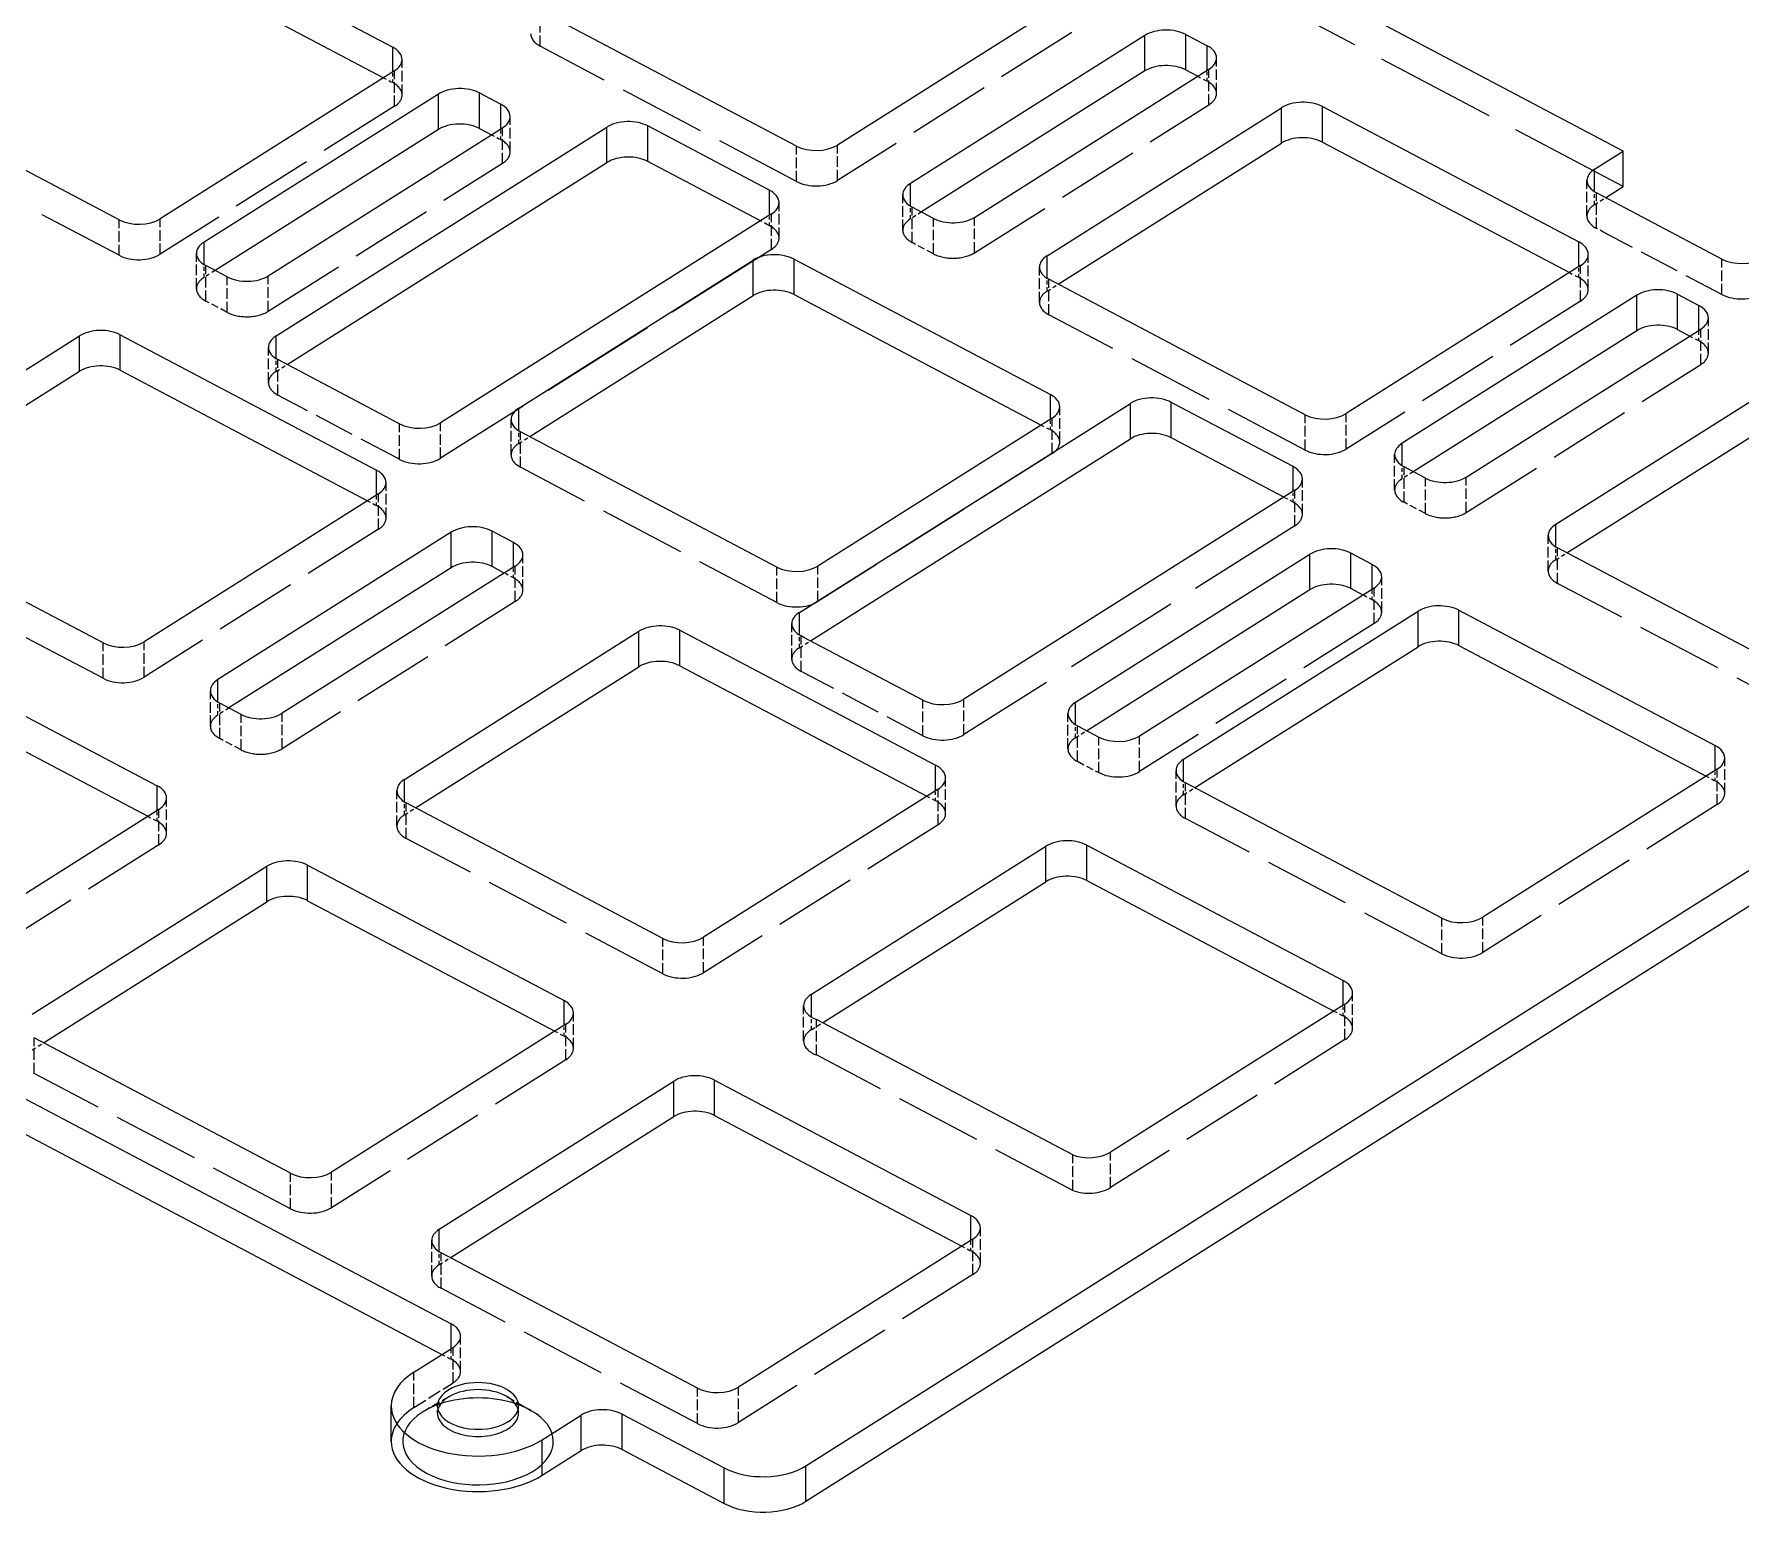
# Model space of a CAD drawing. Extents: x 440 to 1086, y 366 to 680.
# Drawn here: x 996.7 to 1055.6, y 517.7 to 568.9 of the extents above; entities that cross this region are included whole.
import ezdxf

# ---------------------------------------------------------------- set-up
doc = ezdxf.new("R2010")
doc.units = 0
doc.linetypes.add('DASHED', pattern=[15, 12, -3])
doc.layers.get('0').update_dxf_attribs({"linetype": 'CONTINUOUS'})

msp = doc.modelspace()

# ---------------------------------------------------------------- linework, layer by layer
at = {"color": 7, "ltscale": 0.250329}
for p, q in [((1000.215515, 573.075806), (1009.070129, 568.400452)), ((999.62146, 562.435486), (990.766846, 567.11084))]:
    msp.add_line(p, q, dxfattribs=at)
at = {"color": 7, "ltscale": 0.241324}
msp.add_line((1000.215515, 571.851074), (1008.751587, 567.343872), dxfattribs=at)
at = {"color": 7, "ltscale": 0.349425}
msp.add_line((1051.577515, 564.811035), (1039.217651, 571.337158), dxfattribs=at)
at = {"color": 7, "ltscale": 0.239446}
for p, q in [((1032.533203, 570.13324), (1024.434204, 565.020386)), ((1031.675415, 561.197449), (1039.774414, 566.310303)), ((1049.24707, 551.919373), (1057.346069, 557.032227)), ((1036.390747, 543.803223), (1044.489746, 548.916077)), ((1054.821533, 543.460693), (1046.722534, 538.347839)), ((1027.907471, 542.767151), (1019.808472, 537.654297)), ((1023.534302, 535.687012), (1031.633301, 540.799866))]:
    msp.add_line(p, q, dxfattribs=at)
at = {"color": 2, "linetype": 'DASHED', "ltscale": 0.030618}
for p, q in [((1014.16571, 568.435181), (1014.16571, 569.659912)), ((1009.395264, 566.749573), (1009.395264, 567.974304)), ((1037.265015, 566.410522), (1037.265015, 567.635254)), ((1013.127258, 564.778748), (1013.127258, 566.003479)), ((1023.021423, 563.759277), (1023.021423, 564.984009)), ((1024.434204, 563.795654), (1024.434204, 565.020386)), ((1050.648682, 562.14447), (1050.648682, 563.369202)), ((1001.034241, 561.247192), (1001.034241, 562.471924)), ((1022.153931, 561.417114), (1022.153931, 562.641846)), ((1022.415955, 561.806641), (1022.415955, 563.031372)), ((1027.015869, 561.651184), (1027.015869, 562.875916)), ((1027.753784, 561.261536), (1027.753784, 562.486267)), ((1029.166504, 561.297974), (1029.166504, 562.522705)), ((999.62146, 561.210754), (999.62146, 562.435486)), ((1002.290833, 560.055969), (1002.290833, 561.280701)), ((1002.615967, 559.629883), (1002.615967, 560.854614)), ((1031.41333, 559.58313), (1031.41333, 560.807861)), ((1050.104736, 559.630981), (1050.104736, 560.855713)), ((1050.366699, 560.020569), (1050.366699, 561.2453)), ((1054.984009, 559.855408), (1054.984009, 561.080139)), ((1003.353882, 559.240234), (1003.353882, 560.464966)), ((1004.766724, 559.276611), (1004.766724, 560.501343)), ((1031.738403, 559.157043), (1031.738403, 560.381775)), ((1054.517944, 557.828674), (1054.517944, 559.053406)), ((1054.255981, 557.439087), (1054.255981, 558.663818)), ((1004.778137, 556.810181), (1004.778137, 558.034912)), ((1005.103271, 556.384094), (1005.103271, 557.608826)), ((1032.112793, 554.754395), (1032.112793, 555.979126)), ((1009.308777, 554.163513), (1009.308777, 555.388245)), ((1013.159424, 554.316956), (1013.159424, 555.541687)), ((1040.592896, 554.48175), (1040.592896, 555.706482)), ((1043.681641, 553.105896), (1043.681641, 554.330627)), ((1008.84021, 552.138184), (1008.84021, 553.362915)), ((1040.233398, 551.870911), (1040.233398, 553.095642)), ((1044.744629, 552.290161), (1044.744629, 553.514893)), ((1046.157471, 552.326538), (1046.157471, 553.55127)), ((1008.578125, 551.748596), (1008.578125, 552.973328)), ((1048.984985, 550.305054), (1048.984985, 551.529785)), ((1013.567017, 549.642029), (1013.567017, 550.86676)), ((1049.310059, 549.878967), (1049.310059, 551.103699)), ((1022.338989, 549.215576), (1022.338989, 550.440308)), ((1043.233032, 548.882507), (1043.233032, 550.107239)), ((1042.970947, 548.49292), (1042.970947, 549.717651)), ((1022.857056, 547.264282), (1022.857056, 548.489014)), ((999.066284, 546.599304), (999.066284, 547.824036)), ((1023.182129, 546.838196), (1023.182129, 548.062927)), ((1003.095825, 544.518494), (1003.095825, 545.743225)), ((1005.246582, 544.165283), (1005.246582, 545.390015)), ((1027.388306, 544.61731), (1027.388306, 545.842041)), ((1032.396606, 544.159729), (1032.396606, 545.38446)), ((1003.83374, 544.128845), (1003.83374, 545.353577)), ((1032.72168, 543.733643), (1032.72168, 544.958374)), ((1033.459717, 543.343994), (1033.459717, 544.568726)), ((1034.872437, 543.380371), (1034.872437, 544.605103)), ((1055.083618, 542.625549), (1055.083618, 543.850281)), ((1036.128662, 542.188904), (1036.128662, 543.413635)), ((1054.821533, 542.235962), (1054.821533, 543.460693)), ((1009.2146, 541.4953), (1009.2146, 542.720032)), ((1027.907471, 541.542419), (1027.907471, 542.767151)), ((1000.99353, 540.848877), (1000.99353, 542.073608)), ((1009.539673, 541.069214), (1009.539673, 542.293945)), ((1046.722534, 537.123108), (1046.722534, 538.347839)), ((1018.395691, 536.393127), (1018.395691, 537.617859)), ((1041.96521, 534.119812), (1041.96521, 535.344543)), ((1042.227295, 534.509399), (1042.227295, 535.734131)), ((1015.313232, 533.815796), (1015.313232, 535.040527)), ((1023.708069, 533.588135), (1023.708069, 534.812866)), ((996.68335, 532.953003), (996.68335, 534.177734)), ((1015.051147, 533.42627), (1015.051147, 534.651001)), ((1032.563965, 528.912048), (1032.563965, 530.13678)), ((1033.866089, 529.006897), (1033.866089, 530.231628)), ((1006.952148, 528.313354), (1006.952148, 529.538086)), ((1010.415894, 525.956482), (1010.415894, 527.181213)), ((1029.37085, 526.393188), (1029.37085, 527.61792)), ((1010.740967, 525.530396), (1010.740967, 526.755127)), ((1011.415527, 522.650879), (1011.415527, 523.87561)), ((1011.153442, 522.261292), (1011.153442, 523.486023)), ((1009.803711, 521.40918), (1009.803711, 522.633911)), ((1019.596924, 520.854309), (1019.596924, 522.079041)), ((1021.009766, 520.890747), (1021.009766, 522.115479))]:
    msp.add_line(p, q, dxfattribs=at)
at = {"color": 7, "ltscale": 0.250359}
msp.add_line((1023.021423, 564.984009), (1014.16571, 569.659912), dxfattribs=at)
at = {"color": 2, "linetype": 'DASHED', "ltscale": 0.349426}
msp.add_line((1051.577515, 563.586243), (1039.217651, 570.112427), dxfattribs=at)
at = {"color": 7, "ltscale": 0.021388}
for p, q in [((1009.070129, 567.544922), (1009.070129, 568.400452)), ((1012.802124, 565.574097), (1012.802124, 566.429626)), ((1050.041626, 560.815918), (1050.041626, 561.671448)), ((1031.78772, 555.549744), (1031.78772, 556.405273)), ((1008.515076, 552.933533), (1008.515076, 553.789063)), ((1013.241821, 550.437378), (1013.241821, 551.292908)), ((1042.907959, 549.677856), (1042.907959, 550.533386)), ((1029.045776, 527.188538), (1029.045776, 528.044067))]:
    msp.add_line(p, q, dxfattribs=at)
at = {"color": 2, "linetype": 'DASHED', "ltscale": 0.250359}
msp.add_line((1023.021423, 563.759277), (1014.16571, 568.435181), dxfattribs=at)
at = {"color": 2, "linetype": 'DASHED', "ltscale": 0.239446}
for p, q in [((1032.533203, 568.908508), (1024.434204, 563.795654)), ((1050.104736, 559.630981), (1042.005737, 554.518127)), ((1054.821533, 542.235962), (1046.722534, 537.123108)), ((1029.108765, 526.003601), (1021.009766, 520.890747))]:
    msp.add_line(p, q, dxfattribs=at)
at = {"color": 7, "ltscale": 0.239432}
for p, q in [((1035.05127, 568.804138), (1026.952759, 563.691589)), ((1029.166504, 562.522705), (1037.265015, 567.635254)), ((1010.651428, 566.782837), (1002.552917, 561.670288)), ((1004.766724, 560.501343), (1012.865234, 565.613953)), ((1052.042114, 559.832764), (1043.943604, 554.720215)), ((1046.157471, 553.55127), (1054.255981, 558.663818)), ((1032.658691, 545.774048), (1040.757202, 550.886597)), ((1042.970947, 549.717651), (1034.872437, 544.605103))]:
    msp.add_line(p, q, dxfattribs=at)
at = {"color": 7, "ltscale": 0.030618}
for p, q in [((1035.05127, 567.579407), (1035.05127, 568.804138)), ((1036.464111, 567.615845), (1036.464111, 568.840576)), ((1010.651428, 565.558105), (1010.651428, 566.782837)), ((1039.774414, 565.085571), (1039.774414, 566.310303)), ((1041.187134, 565.121948), (1041.187134, 566.34668)), ((1017.885315, 564.453369), (1017.885315, 565.678101)), ((1022.933289, 559.855774), (1022.933289, 561.080505)), ((1052.042114, 558.608032), (1052.042114, 559.832764)), ((1053.454956, 558.644409), (1053.454956, 559.869141)), ((998.24707, 557.203552), (998.24707, 558.428284)), ((1034.551392, 554.871033), (1034.551392, 556.095764)), ((1035.964233, 554.907471), (1035.964233, 556.132202)), ((1011.091125, 550.421387), (1011.091125, 551.646118)), ((1040.757202, 549.661865), (1040.757202, 550.886597)), ((1042.169922, 549.698242), (1042.169922, 550.922974)), ((1045.902466, 547.727722), (1045.902466, 548.952454)), ((1018.988525, 547.03418), (1018.988525, 548.258911)), ((1031.633301, 539.575134), (1031.633301, 540.799866)), ((1033.046143, 539.611572), (1033.046143, 540.836304)), ((1004.71936, 538.881592), (1004.71936, 540.106323)), ((1018.776978, 531.458984), (1018.776978, 532.683716)), ((1020.189819, 531.495361), (1020.189819, 532.720093)), ((1009.017517, 520.240479), (1009.017517, 521.46521)), ((1015.581055, 519.923462), (1015.581055, 521.148193)), ((1016.993835, 519.959839), (1016.993835, 521.18457)), ((1014.231323, 519.07135), (1014.231323, 520.296082)), ((1020.517761, 518.099182), (1020.517761, 519.323914)), ((1023.343384, 518.171997), (1023.343384, 519.396729))]:
    msp.add_line(p, q, dxfattribs=at)
at = {"color": 7, "ltscale": 0.020862}
for p, q in [((1036.464111, 568.840576), (1037.202026, 568.450928)), ((1012.064209, 566.819275), (1012.802124, 566.429626)), ((1027.753784, 562.486267), (1027.015869, 562.875916)), ((1003.353882, 560.464966), (1002.615967, 560.854614)), ((1053.454956, 559.869141), (1054.192871, 559.479492)), ((1044.744629, 553.514893), (1044.006714, 553.904541)), ((1013.241821, 551.292908), (1012.503906, 551.682556)), ((1003.83374, 545.353577), (1003.095825, 545.743225))]:
    msp.add_line(p, q, dxfattribs=at)
at = {"color": 7, "ltscale": 0.021387}
for p, q in [((1037.202026, 567.595459), (1037.202026, 568.450928)), ((1022.09082, 562.602051), (1022.09082, 563.45752)), ((1054.192871, 558.624023), (1054.192871, 559.479492)), ((1040.170288, 553.055847), (1040.170288, 553.911316)), ((1054.758423, 543.420898), (1054.758423, 544.276367)), ((1000.930481, 542.033813), (1000.930481, 542.889282)), ((1041.9021, 535.304749), (1041.9021, 536.160217)), ((1014.988098, 534.611206), (1014.988098, 535.466675)), ((1011.090393, 523.446228), (1011.090393, 524.301697))]:
    msp.add_line(p, q, dxfattribs=at)
at = {"color": 2, "linetype": 'DASHED', "ltscale": 0.03062}
for p, q in [((1037.5271, 566.800049), (1037.5271, 568.024841)), ((1009.133179, 566.359985), (1009.133179, 567.584778)), ((1012.865234, 564.38916), (1012.865234, 565.613953)), ((1050.323608, 562.570557), (1050.323608, 563.795349)), ((1026.690674, 562.077271), (1026.690674, 563.302063)), ((1010.721619, 554.19989), (1010.721619, 555.424683)), ((1031.850708, 554.364807), (1031.850708, 555.5896)), ((1042.005737, 554.518127), (1042.005737, 555.74292)), ((1013.484558, 553.890808), (1013.484558, 555.115601)), ((1044.006714, 552.679749), (1044.006714, 553.904541)), ((1040.495483, 552.260437), (1040.495483, 553.485229)), ((1013.304932, 549.252441), (1013.304932, 550.477234)), ((1023.751831, 549.251953), (1023.751831, 550.476746)), ((1000.479065, 546.635681), (1000.479065, 547.860474)), ((1002.770691, 544.94458), (1002.770691, 546.169373)), ((1028.801025, 544.653687), (1028.801025, 545.878479)), ((1028.170044, 541.932251), (1028.170044, 543.157043)), ((1001.255615, 541.238403), (1001.255615, 542.463196)), ((1036.453735, 541.762756), (1036.453735, 542.987549)), ((1045.309692, 537.08667), (1045.309692, 538.311462)), ((1019.808472, 536.429504), (1019.808472, 537.654297)), ((1023.264526, 534.067749), (1023.264526, 535.292542)), ((1005.539307, 528.276917), (1005.539307, 529.501709)), ((1029.108765, 526.003601), (1029.108765, 527.228394))]:
    msp.add_line(p, q, dxfattribs=at)
at = {"color": 7, "ltscale": 0.239445}
for p, q in [((1009.133179, 567.584778), (1001.034241, 562.471924)), ((1013.421509, 555.931274), (1021.520447, 561.044128)), ((1050.104736, 560.855713), (1042.005737, 555.74292))]:
    msp.add_line(p, q, dxfattribs=at)
at = {"color": 2, "linetype": 'DASHED', "ltscale": 0.009005}
for p, q in [((1008.751587, 567.343872), (1009.070129, 567.17572)), ((1000.611938, 541.832703), (1000.930481, 541.664551)), ((1014.669556, 534.410095), (1014.988098, 534.241943)), ((1010.771851, 523.245117), (1011.090393, 523.076965))]:
    msp.add_line(p, q, dxfattribs=at)
at = {"color": 2, "linetype": 'DASHED', "ltscale": 0.00923}
for p, q in [((1009.070129, 567.17572), (1009.070129, 567.544922)), ((1031.78772, 555.180542), (1031.78772, 555.549744)), ((1013.241821, 550.068176), (1013.241821, 550.437378)), ((1029.045776, 526.819336), (1029.045776, 527.188538))]:
    msp.add_line(p, q, dxfattribs=at)
at = {"color": 7, "ltscale": 0.22815}
msp.add_line((1035.05127, 567.579407), (1027.334351, 562.707764), dxfattribs=at)
at = {"color": 7, "ltscale": 0.011858}
msp.add_line((1036.464111, 567.615845), (1036.883545, 567.394348), dxfattribs=at)
at = {"color": 2, "linetype": 'DASHED', "ltscale": 0.009004}
for p, q in [((1036.883545, 567.394348), (1037.202026, 567.226196)), ((1012.483643, 565.373047), (1012.802124, 565.204834)), ((1049.723145, 560.614868), (1050.041626, 560.446655)), ((1053.87439, 558.422974), (1054.192871, 558.254761)), ((1031.469238, 555.348694), (1031.78772, 555.180542)), ((1040.170288, 552.686584), (1039.851807, 552.854736)), ((1013.241821, 550.068176), (1012.92334, 550.236328)), ((1054.439941, 543.219849), (1054.758423, 543.051636)), ((1041.583618, 535.103638), (1041.9021, 534.935486)), ((1028.727295, 526.987488), (1029.045776, 526.819336))]:
    msp.add_line(p, q, dxfattribs=at)
at = {"color": 2, "linetype": 'DASHED', "ltscale": 0.009232}
for p, q in [((1037.202026, 567.226196), (1037.202026, 567.595459)), ((1012.802124, 565.204834), (1012.802124, 565.574097)), ((1022.09082, 562.232788), (1022.09082, 562.602051)), ((1050.041626, 560.446655), (1050.041626, 560.815918)), ((1054.192871, 558.254761), (1054.192871, 558.624023)), ((1040.170288, 552.686584), (1040.170288, 553.055847)), ((1008.515076, 552.56427), (1008.515076, 552.933533)), ((1042.907959, 549.308594), (1042.907959, 549.677856)), ((1054.758423, 543.051636), (1054.758423, 543.420898)), ((1000.930481, 541.664551), (1000.930481, 542.033813)), ((1041.9021, 534.935486), (1041.9021, 535.304749)), ((1014.988098, 534.241943), (1014.988098, 534.611206)), ((1011.090393, 523.076965), (1011.090393, 523.446228))]:
    msp.add_line(p, q, dxfattribs=at)
at = {"color": 7, "ltscale": 0.03062}
for p, q in [((1012.064209, 565.594482), (1012.064209, 566.819275)), ((1016.472534, 564.416931), (1016.472534, 565.641724)), ((1051.577515, 563.586243), (1051.577515, 564.811035)), ((1021.520447, 559.819336), (1021.520447, 561.044128)), ((999.659851, 557.239929), (999.659851, 558.464722)), ((1012.503906, 550.457764), (1012.503906, 551.682556)), ((1044.489746, 547.691284), (1044.489746, 548.916077)), ((1017.575684, 546.997742), (1017.575684, 548.222534)), ((1006.132141, 538.917969), (1006.132141, 540.142761))]:
    msp.add_line(p, q, dxfattribs=at)
at = {"color": 2, "linetype": 'DASHED', "ltscale": 0.239444}
msp.add_line((1009.133179, 566.359985), (1001.034241, 561.247192), dxfattribs=at)
at = {"color": 2, "linetype": 'DASHED', "ltscale": 0.239432}
for p, q in [((1029.166504, 561.297974), (1037.265015, 566.410522)), ((1004.766724, 559.276611), (1012.865234, 564.38916)), ((1046.157471, 552.326538), (1054.255981, 557.439087)), ((1042.970947, 548.49292), (1034.872437, 543.380371))]:
    msp.add_line(p, q, dxfattribs=at)
at = {"color": 7, "ltscale": 0.250325}
for p, q in [((1041.187134, 566.34668), (1050.041626, 561.671448)), ((1040.592896, 555.706482), (1031.738403, 560.381775))]:
    msp.add_line(p, q, dxfattribs=at)
at = {"color": 2, "linetype": 'DASHED', "ltscale": 0.250329}
msp.add_line((999.62146, 561.210754), (990.766846, 565.886108), dxfattribs=at)
at = {"color": 7, "ltscale": 0.228151}
for p, q in [((1010.651428, 565.558105), (1002.934509, 560.686401)), ((1052.042114, 558.608032), (1044.325195, 553.736328)), ((1033.040283, 544.790161), (1040.757202, 549.661865))]:
    msp.add_line(p, q, dxfattribs=at)
at = {"color": 7, "ltscale": 0.337997}
msp.add_line((1005.040161, 558.4245), (1016.472534, 565.641724), dxfattribs=at)
at = {"color": 7, "ltscale": 0.011857}
for p, q in [((1012.064209, 565.594482), (1012.483643, 565.373047)), ((1053.454956, 558.644409), (1053.87439, 558.422974)), ((1012.92334, 550.236328), (1012.503906, 550.457764)), ((1042.589355, 549.476807), (1042.169922, 549.698242))]:
    msp.add_line(p, q, dxfattribs=at)
at = {"color": 7, "ltscale": 0.116307}
for p, q in [((1021.999329, 563.505859), (1017.885315, 565.678101)), ((1009.217285, 555.436584), (1005.103271, 557.608826))]:
    msp.add_line(p, q, dxfattribs=at)
at = {"color": 7, "ltscale": 0.228164}
for p, q in [((1032.057007, 560.213623), (1039.774414, 565.085571)), ((1036.772339, 542.819336), (1044.489746, 547.691284))]:
    msp.add_line(p, q, dxfattribs=at)
at = {"color": 7, "ltscale": 0.241321}
msp.add_line((1041.187134, 565.121948), (1049.723145, 560.614868), dxfattribs=at)
at = {"color": 7, "ltscale": 0.326715}
msp.add_line((1005.421753, 557.440674), (1016.472534, 564.416931), dxfattribs=at)
at = {"color": 7, "ltscale": 0.10989}
msp.add_line((1021.772339, 562.40094), (1017.885315, 564.453369), dxfattribs=at)
at = {"color": 7, "ltscale": 0.029323}
msp.add_line((1050.585693, 564.184875), (1051.577515, 564.811035), dxfattribs=at)
at = {"color": 7, "ltscale": 0.019481}
for p, q in [((1026.952759, 562.912354), (1026.952759, 563.691589)), ((1050.585693, 563.40564), (1050.585693, 564.184875)), ((1003.032776, 545.779663), (1003.032776, 546.558899))]:
    msp.add_line(p, q, dxfattribs=at)
at = {"color": 7, "ltscale": 0.002587}
for p, q in [((1022.09082, 563.45752), (1021.999329, 563.505859)), ((1009.308777, 555.388245), (1009.217285, 555.436584))]:
    msp.add_line(p, q, dxfattribs=at)
at = {"color": 2, "linetype": 'DASHED', "ltscale": 0.011137}
for p, q in [((1050.585693, 562.960144), (1050.585693, 563.40564)), ((1026.952759, 562.466858), (1026.952759, 562.912354)), ((1003.032776, 545.334167), (1003.032776, 545.779663))]:
    msp.add_line(p, q, dxfattribs=at)
at = {"color": 2, "linetype": 'DASHED', "ltscale": 0.011282}
for p, q in [((1050.585693, 562.960144), (1050.967285, 563.20105)), ((1027.334351, 562.707764), (1026.952759, 562.466858)), ((1031.675415, 559.972717), (1032.057007, 560.213623)), ((1005.040161, 557.199768), (1005.421753, 557.440674)), ((1023.534302, 534.462219), (1023.915894, 534.703125))]:
    msp.add_line(p, q, dxfattribs=at)
at = {"color": 7, "ltscale": 0.00626}
msp.add_line((1050.870117, 563.252319), (1050.648682, 563.369202), dxfattribs=at)
at = {"color": 7, "ltscale": 0.116304}
for p, q in [((1054.984009, 561.080139), (1050.870117, 563.252319)), ((1040.170288, 553.911316), (1036.056396, 556.083496)), ((1027.388306, 545.842041), (1023.274414, 548.014221))]:
    msp.add_line(p, q, dxfattribs=at)
at = {"color": 7, "ltscale": 0.018041}
msp.add_line((1050.967285, 563.20105), (1051.577515, 563.586243), dxfattribs=at)
at = {"color": 7, "ltscale": 0.337995}
msp.add_line((1022.153931, 562.641846), (1010.721619, 555.424683), dxfattribs=at)
at = {"color": 2, "linetype": 'DASHED', "ltscale": 0.006417}
msp.add_line((1021.999329, 562.281067), (1021.772339, 562.40094), dxfattribs=at)
at = {"color": 2, "linetype": 'DASHED', "ltscale": 0.002586}
for p, q in [((1022.09082, 562.232788), (1021.999329, 562.281067)), ((1009.308777, 554.163513), (1009.217285, 554.211792))]:
    msp.add_line(p, q, dxfattribs=at)
at = {"color": 2, "linetype": 'DASHED', "ltscale": 0.00626}
msp.add_line((1050.870117, 562.027588), (1050.648682, 562.14447), dxfattribs=at)
at = {"color": 2, "linetype": 'DASHED', "ltscale": 0.116304}
for p, q in [((1054.984009, 559.855408), (1050.870117, 562.027588)), ((1027.388306, 544.61731), (1023.274414, 546.78949))]:
    msp.add_line(p, q, dxfattribs=at)
at = {"color": 7, "ltscale": 0.019482}
for p, q in [((1002.552917, 560.890991), (1002.552917, 561.670288)), ((1031.675415, 560.418152), (1031.675415, 561.197449)), ((1005.040161, 557.645203), (1005.040161, 558.4245)), ((1013.421509, 555.151978), (1013.421509, 555.931274)), ((1043.943604, 553.940918), (1043.943604, 554.720215)), ((1049.24707, 551.140076), (1049.24707, 551.919373)), ((1023.119141, 548.099304), (1023.119141, 548.878601)), ((1032.658691, 544.994751), (1032.658691, 545.774048)), ((1036.390747, 543.023926), (1036.390747, 543.803223)), ((1009.476685, 542.330322), (1009.476685, 543.109619)), ((1010.677917, 526.791504), (1010.677917, 527.570801))]:
    msp.add_line(p, q, dxfattribs=at)
at = {"color": 2, "linetype": 'DASHED', "ltscale": 0.337996}
msp.add_line((1022.153931, 561.417114), (1010.721619, 554.19989), dxfattribs=at)
at = {"color": 2, "linetype": 'DASHED', "ltscale": 0.020862}
for p, q in [((1027.753784, 561.261536), (1027.015869, 561.651184)), ((1003.353882, 559.240234), (1002.615967, 559.629883)), ((1003.83374, 544.128845), (1003.095825, 544.518494))]:
    msp.add_line(p, q, dxfattribs=at)
at = {"color": 2, "linetype": 'DASHED', "ltscale": 0.011136}
for p, q in [((1002.552917, 560.445557), (1002.552917, 560.890991)), ((1031.675415, 559.972717), (1031.675415, 560.418152)), ((1005.040161, 557.199768), (1005.040161, 557.645203)), ((1013.421509, 554.706543), (1013.421509, 555.151978)), ((1043.943604, 553.495483), (1043.943604, 553.940918)), ((1049.24707, 550.694641), (1049.24707, 551.140076)), ((1023.119141, 547.65387), (1023.119141, 548.099304)), ((1032.658691, 544.549316), (1032.658691, 544.994751)), ((1036.390747, 542.578491), (1036.390747, 543.023926)), ((1009.476685, 541.884888), (1009.476685, 542.330322)), ((1010.677917, 526.346069), (1010.677917, 526.791504))]:
    msp.add_line(p, q, dxfattribs=at)
at = {"color": 7, "ltscale": 0.250323}
msp.add_line((1022.933289, 561.080505), (1031.78772, 556.405273), dxfattribs=at)
at = {"color": 2, "linetype": 'DASHED', "ltscale": 0.011281}
for p, q in [((1002.934509, 560.686401), (1002.552917, 560.445557)), ((1013.421509, 554.706543), (1013.803101, 554.947388)), ((1044.325195, 553.736328), (1043.943604, 553.495483)), ((1049.24707, 550.694641), (1049.628662, 550.935486)), ((1023.119141, 547.65387), (1023.500671, 547.894775)), ((1003.414307, 545.575073), (1003.032776, 545.334167)), ((1032.658691, 544.549316), (1033.040283, 544.790161)), ((1036.390747, 542.578491), (1036.772339, 542.819336)), ((996.6203, 533.768677), (997.001831, 534.009583)), ((1010.677917, 526.346069), (1011.059509, 526.586914))]:
    msp.add_line(p, q, dxfattribs=at)
at = {"color": 7, "ltscale": 0.228163}
msp.add_line((1013.803101, 554.947388), (1021.520447, 559.819336), dxfattribs=at)
at = {"color": 7, "ltscale": 0.24132}
msp.add_line((1022.933289, 559.855774), (1031.469238, 555.348694), dxfattribs=at)
at = {"color": 2, "linetype": 'DASHED', "ltscale": 0.250325}
msp.add_line((1040.592896, 554.48175), (1031.738403, 559.157043), dxfattribs=at)
at = {"color": 7}
for p, q in [((946.152283, 558.589905), (1011.090393, 524.301697)), ((1023.343384, 519.396729), (1085.432373, 558.593323)), ((946.152283, 557.365173), (1010.771851, 523.245117)), ((1023.343384, 518.171997), (1085.432373, 557.368591))]:
    msp.add_line(p, q, dxfattribs=at)
at = {"color": 7, "ltscale": 0.239448}
for p, q in [((990.14801, 553.315369), (998.24707, 558.428284)), ((1000.99353, 542.073608), (992.89447, 536.960693)), ((996.6203, 534.993408), (1004.71936, 540.106323)), ((1010.677917, 527.570801), (1018.776978, 532.683716))]:
    msp.add_line(p, q, dxfattribs=at)
at = {"color": 7, "ltscale": 0.250346}
for p, q in [((999.659851, 558.464722), (1008.515076, 553.789063)), ((999.066284, 547.824036), (990.21106, 552.499695))]:
    msp.add_line(p, q, dxfattribs=at)
at = {"color": 7, "ltscale": 0.228166}
for p, q in [((990.529602, 552.331543), (998.24707, 557.203552)), ((1009.858215, 542.125732), (1017.575684, 546.997742))]:
    msp.add_line(p, q, dxfattribs=at)
at = {"color": 7, "ltscale": 0.24134}
msp.add_line((999.659851, 557.239929), (1008.196533, 552.732483), dxfattribs=at)
at = {"color": 2, "linetype": 'DASHED', "ltscale": 0.116308}
msp.add_line((1009.217285, 554.211792), (1005.103271, 556.384094), dxfattribs=at)
at = {"color": 7, "ltscale": 0.337994}
msp.add_line((1023.119141, 548.878601), (1034.551392, 556.095764), dxfattribs=at)
at = {"color": 7, "ltscale": 0.002606}
for p, q in [((1036.056396, 556.083496), (1035.964233, 556.132202)), ((1036.056396, 554.858765), (1035.964233, 554.907471))]:
    msp.add_line(p, q, dxfattribs=at)
at = {"color": 7, "ltscale": 0.239443}
msp.add_line((1031.850708, 555.5896), (1023.751831, 550.476746), dxfattribs=at)
at = {"color": 7, "ltscale": 0.228165}
for p, q in [((1049.628662, 550.935486), (1057.346069, 555.807495)), ((1023.915894, 534.703125), (1031.633301, 539.575134))]:
    msp.add_line(p, q, dxfattribs=at)
at = {"color": 7, "ltscale": 0.250324}
msp.add_line((1022.338989, 550.440308), (1013.484558, 555.115601), dxfattribs=at)
at = {"color": 7, "ltscale": 0.326713}
msp.add_line((1023.500671, 547.894775), (1034.551392, 554.871033), dxfattribs=at)
at = {"color": 7, "ltscale": 0.1073}
msp.add_line((1039.851807, 552.854736), (1036.056396, 554.858765), dxfattribs=at)
at = {"color": 2, "linetype": 'DASHED', "ltscale": 0.239443}
msp.add_line((1031.850708, 554.364807), (1023.751831, 549.251953), dxfattribs=at)
at = {"color": 2, "linetype": 'DASHED', "ltscale": 0.250323}
msp.add_line((1022.338989, 549.215576), (1013.484558, 553.890808), dxfattribs=at)
at = {"color": 7, "ltscale": 0.337996}
msp.add_line((1040.233398, 553.095642), (1028.801025, 545.878479), dxfattribs=at)
at = {"color": 7, "ltscale": 0.239447}
for p, q in [((1008.578125, 552.973328), (1000.479065, 547.860474)), ((1009.476685, 543.109619), (1017.575684, 548.222534)), ((1015.051147, 534.651001), (1006.952148, 529.538086)), ((1029.108765, 527.228394), (1021.009766, 522.115479))]:
    msp.add_line(p, q, dxfattribs=at)
at = {"color": 2, "linetype": 'DASHED', "ltscale": 0.009006}
msp.add_line((1008.196533, 552.732483), (1008.515076, 552.56427), dxfattribs=at)
at = {"color": 2, "linetype": 'DASHED', "ltscale": 0.020861}
msp.add_line((1044.744629, 552.290161), (1044.006714, 552.679749), dxfattribs=at)
at = {"color": 2, "linetype": 'DASHED', "ltscale": 0.337997}
msp.add_line((1040.233398, 551.870911), (1028.801025, 544.653687), dxfattribs=at)
at = {"color": 2, "linetype": 'DASHED', "ltscale": 0.250346}
msp.add_line((999.066284, 546.599304), (990.21106, 551.274963), dxfattribs=at)
at = {"color": 2, "linetype": 'DASHED', "ltscale": 0.239448}
for p, q in [((1008.578125, 551.748596), (1000.479065, 546.635681)), ((1000.99353, 540.848877), (992.89447, 535.735962))]:
    msp.add_line(p, q, dxfattribs=at)
at = {"color": 7, "ltscale": 0.238245}
for p, q in [((1011.091125, 551.646118), (1003.032776, 546.558899)), ((1013.304932, 550.477234), (1005.246582, 545.390015))]:
    msp.add_line(p, q, dxfattribs=at)
at = {"color": 7, "ltscale": 0.020864}
msp.add_line((1042.907959, 550.533386), (1042.169922, 550.922974), dxfattribs=at)
at = {"color": 7, "ltscale": 0.25037}
msp.add_line((1058.166138, 546.427612), (1049.310059, 551.103699), dxfattribs=at)
at = {"color": 7, "ltscale": 0.226964}
msp.add_line((1011.091125, 550.421387), (1003.414307, 545.575073), dxfattribs=at)
at = {"color": 2, "linetype": 'DASHED', "ltscale": 0.25037}
msp.add_line((1058.166138, 545.202881), (1049.310059, 549.878967), dxfattribs=at)
at = {"color": 2, "linetype": 'DASHED', "ltscale": 0.238244}
msp.add_line((1013.304932, 549.252441), (1005.246582, 544.165283), dxfattribs=at)
at = {"color": 2, "linetype": 'DASHED', "ltscale": 0.009007}
msp.add_line((1042.907959, 549.308594), (1042.589355, 549.476807), dxfattribs=at)
at = {"color": 7, "ltscale": 0.250367}
for p, q in [((1045.902466, 548.952454), (1054.758423, 544.276367)), ((992.074524, 547.565369), (1000.930481, 542.889282)), ((1045.309692, 538.311462), (1036.453735, 542.987549)), ((1033.046143, 540.836304), (1041.9021, 536.160217)), ((1006.132141, 540.142761), (1014.988098, 535.466675)), ((1019.596924, 522.079041), (1010.740967, 526.755127))]:
    msp.add_line(p, q, dxfattribs=at)
at = {"color": 7, "ltscale": 0.249611}
msp.add_line((1018.988525, 548.258911), (1027.817749, 543.596924), dxfattribs=at)
at = {"color": 7, "ltscale": 0.002609}
msp.add_line((1023.274414, 548.014221), (1023.182129, 548.062927), dxfattribs=at)
at = {"color": 7, "ltscale": 0.241363}
for p, q in [((1045.902466, 547.727722), (1054.439941, 543.219849)), ((1018.988525, 547.03418), (1027.526001, 542.526306)), ((1033.046143, 539.611572), (1041.583618, 535.103638)), ((1020.189819, 531.495361), (1028.727295, 526.987488))]:
    msp.add_line(p, q, dxfattribs=at)
at = {"color": 2, "linetype": 'DASHED', "ltscale": 0.002609}
msp.add_line((1023.274414, 546.78949), (1023.182129, 546.838196), dxfattribs=at)
at = {"color": 7, "ltscale": 0.241361}
for p, q in [((992.074524, 546.340576), (1000.611938, 541.832703)), ((1006.132141, 538.917969), (1014.669556, 534.410095))]:
    msp.add_line(p, q, dxfattribs=at)
at = {"color": 7, "ltscale": 0.020865}
msp.add_line((1032.72168, 544.958374), (1033.459717, 544.568726), dxfattribs=at)
at = {"color": 7, "ltscale": 0.02216}
msp.add_line((1027.817749, 542.71051), (1027.817749, 543.596924), dxfattribs=at)
at = {"color": 2, "linetype": 'DASHED', "ltscale": 0.020865}
msp.add_line((1032.72168, 543.733643), (1033.459717, 543.343994), dxfattribs=at)
at = {"color": 2, "linetype": 'DASHED', "ltscale": 0.008249}
msp.add_line((1027.526001, 542.526306), (1027.817749, 542.372192), dxfattribs=at)
at = {"color": 2, "linetype": 'DASHED', "ltscale": 0.008458}
msp.add_line((1027.817749, 542.372192), (1027.817749, 542.71051), dxfattribs=at)
at = {"color": 2, "linetype": 'DASHED', "ltscale": 0.01128}
msp.add_line((1009.476685, 541.884888), (1009.858215, 542.125732), dxfattribs=at)
at = {"color": 7, "ltscale": 0.250368}
msp.add_line((1018.395691, 537.617859), (1009.539673, 542.293945), dxfattribs=at)
at = {"color": 2, "linetype": 'DASHED', "ltscale": 0.239447}
for p, q in [((1027.907471, 541.542419), (1019.808472, 536.429504)), ((1015.051147, 533.42627), (1006.952148, 528.313354))]:
    msp.add_line(p, q, dxfattribs=at)
at = {"color": 2, "linetype": 'DASHED', "ltscale": 0.250367}
for p, q in [((1045.309692, 537.08667), (1036.453735, 541.762756)), ((1005.539307, 528.276917), (996.68335, 532.953003)), ((1019.596924, 520.854309), (1010.740967, 525.530396))]:
    msp.add_line(p, q, dxfattribs=at)
at = {"color": 2, "linetype": 'DASHED', "ltscale": 0.250368}
msp.add_line((1018.395691, 536.393127), (1009.539673, 541.069214), dxfattribs=at)
at = {"color": 7, "ltscale": 0.228168}
msp.add_line((997.001831, 534.009583), (1004.71936, 538.881592), dxfattribs=at)
at = {"color": 7, "ltscale": 0.019724}
msp.add_line((1023.534302, 534.898071), (1023.534302, 535.687012), dxfattribs=at)
at = {"color": 7, "ltscale": 0.239449}
msp.add_line((1041.96521, 535.344543), (1033.866089, 530.231628), dxfattribs=at)
at = {"color": 2, "linetype": 'DASHED', "ltscale": 0.010896}
msp.add_line((1023.534302, 534.462219), (1023.534302, 534.898071), dxfattribs=at)
at = {"color": 7, "ltscale": 0.250366}
for p, q in [((1032.563965, 530.13678), (1023.708069, 534.812866)), ((1005.539307, 529.501709), (996.68335, 534.177734)), ((1020.189819, 532.720093), (1029.045776, 528.044067))]:
    msp.add_line(p, q, dxfattribs=at)
at = {"color": 2, "linetype": 'DASHED', "ltscale": 0.250366}
msp.add_line((1032.563965, 528.912048), (1023.708069, 533.588135), dxfattribs=at)
at = {"color": 2, "linetype": 'DASHED', "ltscale": 0.239449}
msp.add_line((1041.96521, 534.119812), (1033.866089, 529.006897), dxfattribs=at)
at = {"color": 7, "ltscale": 0.228167}
msp.add_line((1011.059509, 526.586914), (1018.776978, 531.458984), dxfattribs=at)
at = {"color": 7, "ltscale": 0.039905}
for p, q in [((1009.803711, 522.633911), (1011.153442, 523.486023)), ((1014.231323, 520.296082), (1015.581055, 521.148193)), ((1014.231323, 519.07135), (1015.581055, 519.923462))]:
    msp.add_line(p, q, dxfattribs=at)
at = {"color": 2, "linetype": 'DASHED', "ltscale": 0.039905}
msp.add_line((1009.803711, 521.40918), (1011.153442, 522.261292), dxfattribs=at)
at = {"color": 2, "linetype": 'DASHED', "ltscale": 0.024492}
msp.add_line((1011.027649, 521.791626), (1010.179199, 521.301819), dxfattribs=at)
at = {"color": 2, "linetype": 'DASHED', "ltscale": 0.024489}
msp.add_line((1013.007263, 521.791748), (1013.855591, 521.301941), dxfattribs=at)
at = {"color": 2, "linetype": 'DASHED', "ltscale": 0.006123}
for p, q in [((1010.617493, 521.220154), (1010.617493, 521.465088)), ((1013.41748, 521.219971), (1013.41748, 521.464905))]:
    msp.add_line(p, q, dxfattribs=at)
at = {"color": 7, "ltscale": 0.099625}
for p, q in [((1016.993835, 521.18457), (1020.517761, 519.323914)), ((1016.993835, 519.959839), (1020.517761, 518.099182))]:
    msp.add_line(p, q, dxfattribs=at)
at = {"color": 7}
for centre, major_axis, start_param, end_param in [((1035.789185, 568.414551), (1, 0), 0.830002405, 2.400798775), ((1008.395264, 567.974365), (1, 0), 6.283064227, 7.113187668), ((1036.5271, 568.024902), (1, 0), 6.283064227, 7.113187712), ((1008.395264, 567.974365), (1, 0), 5.542391341, 6.283064227), ((1035.789185, 567.189758), (1, 0), 0.830002405, 2.400798775), ((1036.5271, 568.024902), (1, 0), 5.542391341, 6.283064227), ((1011.389343, 566.393188), (1, 0), 0.830002405, 2.400798775), ((1012.127258, 566.00354), (1, 0), 6.283064227, 7.113187712), ((1012.127258, 566.00354), (1, 0), 5.542391341, 6.283064227), ((1040.512329, 565.920654), (1, 0), 0.830002361, 2.400798688), ((1011.389343, 565.168457), (1, 0), 0.830002405, 2.400798775), ((1017.210449, 565.252075), (1, 0), 0.830002361, 2.400798688), ((1023.696289, 565.410034), (1, 0), 3.971595015, 5.542391341), ((1040.512329, 564.695923), (1, 0), 0.830002361, 2.400798688), ((1017.210449, 564.027283), (1, 0), 0.830002361, 2.400798688), ((1027.690674, 563.302002), (1, 0), 2.400798775, 3.141471573), ((1051.323608, 563.795288), (1, 0), 3.141471573, 3.971595015), ((1051.323608, 563.795288), (1, 0), 2.400798688, 3.141471573), ((1021.415955, 563.031494), (1, 0), 6.283064227, 7.113187668), ((1027.690674, 563.302002), (1, 0), 3.141471573, 3.971594971), ((1000.296265, 562.861572), (1, 0), 3.971595015, 5.542391341), ((1021.415955, 563.031494), (1, 0), 5.542391341, 6.283064227), ((1028.428589, 562.912354), (1, 0), 3.971594971, 5.542391341), ((1003.290833, 561.28064), (1, 0), 3.141471573, 3.971594971), ((1003.290833, 561.28064), (1, 0), 2.400798775, 3.141471573), ((1049.366699, 561.245361), (1, 0), 6.283064227, 7.113187668), ((1022.258423, 560.65448), (1, 0), 0.830002361, 2.400798688), ((1032.41333, 560.8078), (1, 0), 3.141471573, 3.971595015), ((1032.41333, 560.8078), (1, 0), 2.400798688, 3.141471573), ((1049.366699, 561.245361), (1, 0), 5.542391341, 6.283064227), ((1055.658813, 561.506226), (1, 0), 3.971595015, 5.542391341), ((1004.028809, 560.890991), (1, 0), 3.971594971, 5.542391341), ((1022.258423, 559.429749), (1, 0), 0.830002361, 2.400798688), ((1052.780029, 559.443115), (1, 0), 0.830002405, 2.400798775), ((1053.517944, 559.053467), (1, 0), 6.283064227, 7.113187712), ((1053.517944, 559.053467), (1, 0), 5.542391341, 6.283064227), ((998.984985, 558.038635), (1, 0), 0.830002361, 2.400798688), ((1005.778137, 558.034851), (1, 0), 2.400798688, 3.141471573), ((1052.780029, 558.218384), (1, 0), 0.830002405, 2.400798775), ((1005.778137, 558.034851), (1, 0), 3.141471573, 3.971595015), ((998.984985, 556.813904), (1, 0), 0.830002361, 2.400798688), ((1031.112793, 555.979248), (1, 0), 6.283064227, 7.113187668), ((1031.112793, 555.979248), (1, 0), 5.542391341, 6.283064227), ((1035.289307, 555.706177), (1, 0), 0.830002361, 2.400798688), ((1009.983643, 555.81427), (1, 0), 3.971595015, 5.542391341), ((1014.159424, 555.541626), (1, 0), 3.141471573, 3.971595015), ((1014.159424, 555.541626), (1, 0), 2.400798688, 3.141471573), ((1041.267822, 556.132507), (1, 0), 3.971595015, 5.542391341), ((1035.289307, 554.481384), (1, 0), 0.830002361, 2.400798688), ((1044.681641, 554.330566), (1, 0), 3.141471573, 3.971594971), ((1044.681641, 554.330566), (1, 0), 2.400798775, 3.141471573), ((1007.84021, 553.362976), (1, 0), 6.283064227, 7.113187668), ((1039.495483, 553.485291), (1, 0), 6.283064227, 7.113187668), ((1007.84021, 553.362976), (1, 0), 5.542391341, 6.283064227), ((1039.495483, 553.485291), (1, 0), 5.542391341, 6.283064227), ((1045.419556, 553.940918), (1, 0), 3.971594971, 5.542391341), ((1049.984985, 551.529724), (1, 0), 2.400798688, 3.141471573), ((1011.829041, 551.25647), (1, 0), 0.830002405, 2.400798775), ((1012.567017, 550.866821), (1, 0), 6.283064227, 7.113187712), ((1049.984985, 551.529724), (1, 0), 3.141471573, 3.971595015), ((1012.567017, 550.866821), (1, 0), 5.542391341, 6.283064227), ((1041.495117, 550.496948), (1, 0), 0.830002317, 2.400798688), ((1011.829041, 550.031738), (1, 0), 0.830002405, 2.400798775), ((1023.013855, 550.866333), (1, 0), 3.971595015, 5.542391341), ((1042.233032, 550.1073), (1, 0), 6.283064227, 7.113187624), ((1042.233032, 550.1073), (1, 0), 5.542391254, 6.283064227), ((1041.495117, 549.272217), (1, 0), 0.830002317, 2.400798688), ((1045.227661, 548.526428), (1, 0), 0.830002361, 2.400798688), ((1018.313599, 547.832886), (1, 0), 0.830002361, 2.400798688), ((1023.857056, 548.488953), (1, 0), 3.141471573, 3.971595015), ((1023.857056, 548.488953), (1, 0), 2.400798688, 3.141471573), ((999.74115, 548.250122), (1, 0), 3.971595015, 5.542391341), ((1045.227661, 547.301636), (1, 0), 0.830002361, 2.400798688), ((1018.313599, 546.608154), (1, 0), 0.830002361, 2.400798688), ((1003.770691, 546.169312), (1, 0), 2.400798775, 3.141471573), ((1003.770691, 546.169312), (1, 0), 3.141471573, 3.971594971), ((1004.508667, 545.779663), (1, 0), 3.971594971, 5.542391341), ((1028.06311, 546.268066), (1, 0), 3.971595015, 5.542391341), ((1033.396606, 545.384399), (1, 0), 3.141471573, 3.971595058), ((1033.396606, 545.384399), (1, 0), 2.400798688, 3.141471573), ((1034.134521, 544.994751), (1, 0), 3.971595058, 5.542391254), ((1054.083618, 543.850342), (1, 0), 6.283064227, 7.113187668), ((1027.170044, 543.157104), (1, 0), 6.283075366, 7.149359099), ((1037.128662, 543.413574), (1, 0), 2.400798688, 3.141471573), ((1054.083618, 543.850342), (1, 0), 5.542391341, 6.283064227), ((1010.2146, 542.719971), (1, 0), 2.400798688, 3.141471573), ((1027.170044, 543.157104), (1, 0), 5.541737226, 6.283075366), ((1037.128662, 543.413574), (1, 0), 3.141471573, 3.971595015), ((1000.255615, 542.463257), (1, 0), 6.283064227, 7.113187668), ((1000.255615, 542.463257), (1, 0), 5.542391341, 6.283064227), ((1010.2146, 542.719971), (1, 0), 3.141471573, 3.971595015), ((1032.371338, 540.410278), (1, 0), 0.830002361, 2.400798688), ((1005.457275, 539.716675), (1, 0), 0.830002361, 2.400798688), ((1032.371338, 539.185486), (1, 0), 0.830002361, 2.400798688), ((1005.457275, 538.491943), (1, 0), 0.830002361, 2.400798688), ((1045.984619, 538.737488), (1, 0), 3.971595015, 5.542391341), ((1019.070557, 538.043884), (1, 0), 3.971595015, 5.542391341), ((1041.227295, 535.734192), (1, 0), 6.283064227, 7.113187668), ((1014.313232, 535.040649), (1, 0), 6.283064227, 7.113187668), ((1024.264526, 535.292542), (1, 0), 2.389474713, 3.141615908), ((1041.227295, 535.734192), (1, 0), 5.542391341, 6.283064227), ((1014.313232, 535.040649), (1, 0), 5.542391341, 6.283064227), ((1024.264526, 535.292542), (1, 0), 3.141615908, 4.122228137), ((1019.514893, 532.294067), (1, 0), 0.830002361, 2.400798688), ((1019.514893, 531.069336), (1, 0), 0.830002361, 2.400798688), ((1033.120605, 530.616455), (1, 0), 4.122098661, 5.553695894), ((1006.214172, 529.927734), (1, 0), 3.971595015, 5.542391341), ((1028.37085, 527.617981), (1, 0), 6.283064227, 7.113187668), ((1011.415894, 527.181152), (1, 0), 3.141471573, 3.971595015), ((1011.415894, 527.181152), (1, 0), 2.400798688, 3.141471573), ((1028.37085, 527.617981), (1, 0), 5.542391341, 6.283064227), ((1010.415527, 523.875671), (1, 0), 6.283064227, 7.113187668), ((1010.415527, 523.875671), (1, 0), 5.542391341, 6.283064227), ((1012.017517, 521.465027), (3, 0), 2.400798688, 3.141471573), ((1012.017517, 521.465027), (1.400024, 0), 6.283064227, 9.42465688), ((1012.017517, 521.220093), (1.400024, 0), 2.356114676, 2.989726197), ((1012.017517, 520.240234), (2.599976, 0), 1.055353989, 2.086542635), ((1012.017517, 521.220093), (1.400024, 0), 0.785606579, 2.356114676), ((1012.017517, 521.220093), (1.400024, 0), 0.151554017, 0.785606579), ((1020.271851, 522.505127), (1, 0), 3.971595015, 5.542391341), ((1012.017517, 521.465027), (3, 0), 3.141471573, 5.542391341), ((1012.017517, 521.465027), (1.400024, 0), 3.141471573, 5.542391341), ((1012.017517, 521.465027), (1.400024, 0), 5.542391341, 6.283064227), ((1016.31897, 520.758545), (1, 0), 0.830002361, 2.400798688), ((1012.017517, 520.240234), (3, 0), 3.141471573, 5.542391341), ((1016.31897, 519.533813), (1, 0), 0.830002361, 2.400798688), ((1021.867493, 520.176025), (2, 0), 3.971595015, 5.542391341), ((1021.867493, 518.951294), (2, 0), 3.971595015, 5.542391341)]:
    msp.add_ellipse(centre, major_axis=major_axis, ratio=0.57735, start_param=start_param, end_param=end_param, dxfattribs=at)
at = {"color": 2, "linetype": 'DASHED'}
for centre, major_axis, start_param, end_param in [((1014.840576, 568.861206), (1, 0), 3.141471573, 3.971595015), ((1008.395264, 566.749634), (1, 0), 6.283064227, 7.113187668), ((1036.5271, 566.800171), (1, 0), 6.283064227, 7.113187712), ((1008.395264, 566.749634), (1, 0), 5.542391341, 6.283064227), ((1036.5271, 566.800171), (1, 0), 5.542391341, 6.283064227), ((1012.127258, 564.778809), (1, 0), 6.283064227, 7.113187712), ((1012.127258, 564.778809), (1, 0), 5.542391341, 6.283064227), ((1023.696289, 564.185303), (1, 0), 3.971595015, 5.542391341), ((1027.690674, 562.077209), (1, 0), 2.400798775, 3.141471573), ((1051.323608, 562.570496), (1, 0), 3.141471573, 3.971595015), ((1051.323608, 562.570496), (1, 0), 2.400798688, 3.141471573), ((1021.415955, 561.806763), (1, 0), 6.283064227, 7.113187668), ((1027.690674, 562.077209), (1, 0), 3.141471573, 3.971594971), ((1021.415955, 561.806763), (1, 0), 5.542391341, 6.283064227), ((1028.428589, 561.687622), (1, 0), 3.971594971, 5.542391341), ((1000.296265, 561.63678), (1, 0), 3.971595015, 5.542391341), ((1003.290833, 560.055908), (1, 0), 2.400798775, 3.141471573), ((1049.366699, 560.02063), (1, 0), 6.283064227, 7.113187668), ((1003.290833, 560.055908), (1, 0), 3.141471573, 3.971594971), ((1032.41333, 559.583069), (1, 0), 3.141471573, 3.971595015), ((1032.41333, 559.583069), (1, 0), 2.400798688, 3.141471573), ((1049.366699, 560.02063), (1, 0), 5.542391341, 6.283064227), ((1055.658813, 560.281433), (1, 0), 3.971595015, 5.542391341), ((1004.028809, 559.66626), (1, 0), 3.971594971, 5.542391341), ((1053.517944, 557.828735), (1, 0), 6.283064227, 7.113187712), ((1053.517944, 557.828735), (1, 0), 5.542391341, 6.283064227), ((1005.778137, 556.81012), (1, 0), 2.400798688, 3.141471573), ((1005.778137, 556.81012), (1, 0), 3.141471573, 3.971595015), ((1031.112793, 554.754456), (1, 0), 6.283064227, 7.113187668), ((1014.159424, 554.316895), (1, 0), 3.141471573, 3.971595015), ((1014.159424, 554.316895), (1, 0), 2.400798688, 3.141471573), ((1031.112793, 554.754456), (1, 0), 5.542391341, 6.283064227), ((1041.267822, 554.907776), (1, 0), 3.971595015, 5.542391341), ((1009.983643, 554.589539), (1, 0), 3.971595015, 5.542391341), ((1044.681641, 553.105835), (1, 0), 3.141471573, 3.971594971), ((1044.681641, 553.105835), (1, 0), 2.400798775, 3.141471573), ((1007.84021, 552.138245), (1, 0), 6.283064227, 7.113187668), ((1039.495483, 552.260498), (1, 0), 6.283064227, 7.113187668), ((1007.84021, 552.138245), (1, 0), 5.542391341, 6.283064227), ((1039.495483, 552.260498), (1, 0), 5.542391341, 6.283064227), ((1045.419556, 552.716187), (1, 0), 3.971594971, 5.542391341), ((1049.984985, 550.304993), (1, 0), 2.400798688, 3.141471573), ((1049.984985, 550.304993), (1, 0), 3.141471573, 3.971595015), ((1012.567017, 549.64209), (1, 0), 6.283064227, 7.113187712), ((1012.567017, 549.64209), (1, 0), 5.542391341, 6.283064227), ((1023.013855, 549.641602), (1, 0), 3.971595015, 5.542391341), ((1042.233032, 548.882568), (1, 0), 6.283064227, 7.113187624), ((1042.233032, 548.882568), (1, 0), 5.542391254, 6.283064227), ((1023.857056, 547.264221), (1, 0), 3.141471573, 3.971595015), ((1023.857056, 547.264221), (1, 0), 2.400798688, 3.141471573), ((999.74115, 547.02533), (1, 0), 3.971595015, 5.542391341), ((1003.770691, 544.944519), (1, 0), 3.141471573, 3.971594971), ((1003.770691, 544.944519), (1, 0), 2.400798775, 3.141471573), ((1028.06311, 545.043335), (1, 0), 3.971595015, 5.542391341), ((1033.396606, 544.159668), (1, 0), 2.400798688, 3.141471573), ((1004.508667, 544.554932), (1, 0), 3.971594971, 5.542391341), ((1033.396606, 544.159668), (1, 0), 3.141471573, 3.971595058), ((1034.134521, 543.77002), (1, 0), 3.971595058, 5.542391254), ((1054.083618, 542.62561), (1, 0), 6.283064227, 7.113187668), ((1037.128662, 542.188843), (1, 0), 2.400798688, 3.141471573), ((1054.083618, 542.62561), (1, 0), 5.542391341, 6.283064227), ((1010.2146, 541.495239), (1, 0), 2.400798688, 3.141471573), ((1027.170044, 541.932373), (1, 0), 6.283075366, 7.149359099), ((1027.170044, 541.932373), (1, 0), 5.541737226, 6.283075366), ((1037.128662, 542.188843), (1, 0), 3.141471573, 3.971595015), ((1000.255615, 541.238525), (1, 0), 6.283064227, 7.113187668), ((1000.255615, 541.238525), (1, 0), 5.542391341, 6.283064227), ((1010.2146, 541.495239), (1, 0), 3.141471573, 3.971595015), ((1045.984619, 537.512756), (1, 0), 3.971595015, 5.542391341), ((1019.070557, 536.819153), (1, 0), 3.971595015, 5.542391341), ((1041.227295, 534.509399), (1, 0), 6.283064227, 7.113187668), ((1014.313232, 533.815918), (1, 0), 6.283064227, 7.113187668), ((1024.264526, 534.06781), (1, 0), 2.389474713, 3.141615908), ((1041.227295, 534.509399), (1, 0), 5.542391341, 6.283064227), ((1014.313232, 533.815918), (1, 0), 5.542391341, 6.283064227), ((1024.264526, 534.06781), (1, 0), 3.141615908, 4.122228137), ((1033.120605, 529.391724), (1, 0), 4.122098661, 5.553695894), ((1006.214172, 528.703003), (1, 0), 3.971595015, 5.542391341), ((1028.37085, 526.39325), (1, 0), 6.283064227, 7.113187668), ((1011.415894, 525.956421), (1, 0), 3.141471573, 3.971595015), ((1011.415894, 525.956421), (1, 0), 2.400798688, 3.141471573), ((1028.37085, 526.39325), (1, 0), 5.542391341, 6.283064227), ((1010.415527, 522.65094), (1, 0), 6.283064227, 7.113187668), ((1010.415527, 522.65094), (1, 0), 5.542391341, 6.283064227), ((1012.017517, 520.240234), (3, 0), 2.400798688, 3.141471573), ((1012.017517, 520.240234), (2.599976, 0), 2.400798688, 7.068791877), ((1012.017517, 520.240234), (2.599976, 0), 2.356114657, 2.400798668), ((1012.017517, 520.240234), (2.599976, 0), 2.086542635, 2.356114657), ((1012.017517, 521.220093), (1.400024, 0), 3.141471573, 5.542391341), ((1012.017517, 521.220093), (1.400024, 0), 2.989726197, 3.141471573), ((1012.017517, 521.220093), (1.400024, 0), 5.542391341, 6.283064227), ((1012.017517, 520.240234), (2.599976, 0), 0.785606569, 1.055353989), ((1012.017517, 521.220093), (1.400024, 0), 6.283064227, 6.434739324), ((1020.271851, 521.280334), (1, 0), 3.971595015, 5.542391341)]:
    msp.add_ellipse(centre, major_axis=major_axis, ratio=0.57735, start_param=start_param, end_param=end_param, dxfattribs=at)

doc.saveas('drawing.dxf')
